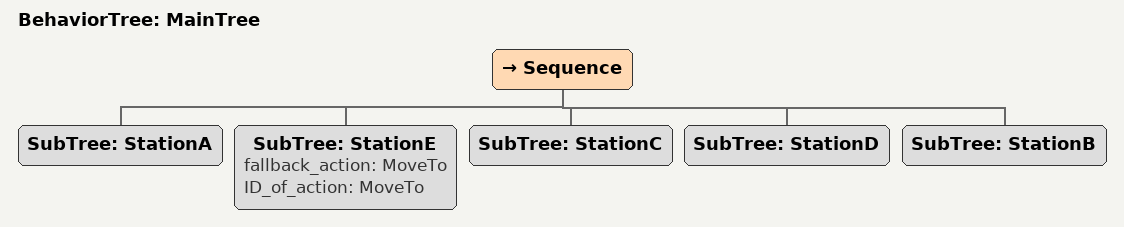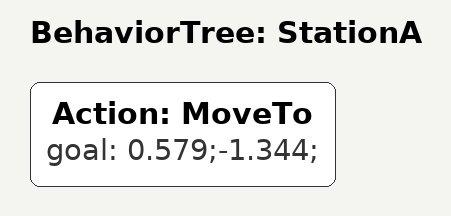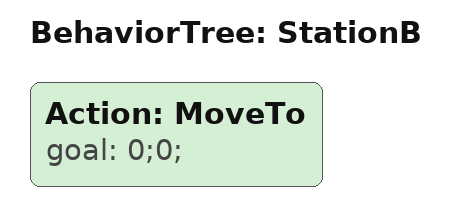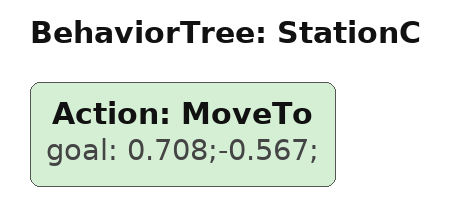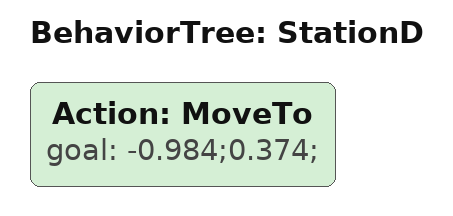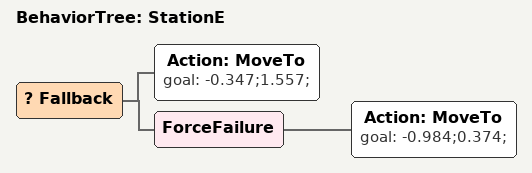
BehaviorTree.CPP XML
<root main_tree_to_execute="MainTree">
    <BehaviorTree ID="MainTree">
        <Sequence>
            <!-- Pinged once -->
            <SubTree ID="StationA" />

            <!-- Pinged twice -->
            <SubTree ID="StationE" fallback_action="MoveTo" ID_of_action="MoveTo" />
            <SubTree ID="StationC" />

            <!-- Pinged 3 times -->
            <SubTree ID="StationD" />
            <SubTree ID="StationB" />
        </Sequence>
    </BehaviorTree>

    <BehaviorTree ID="StationA">
        <Action ID="MoveTo" goal="0.579;-1.344;" />
    </BehaviorTree>

    <BehaviorTree ID="StationB">
        <Action ID="MoveTo" goal="0;0;" />
    </BehaviorTree>

    <BehaviorTree ID="StationC">
        <Action ID="MoveTo" goal="0.708;-0.567;" />
    </BehaviorTree>

    <BehaviorTree ID="StationD">
        <Action ID="MoveTo" goal="-0.984;0.374;" />
    </BehaviorTree>

    <BehaviorTree ID="StationE">
        <Fallback>
            <Action ID="MoveTo" goal="-0.347;1.557;" />
            <ForceFailure>
                <Action ID="MoveTo" goal="-0.984;0.374;" />
            </ForceFailure>
        </Fallback>
    </BehaviorTree>
</root>
